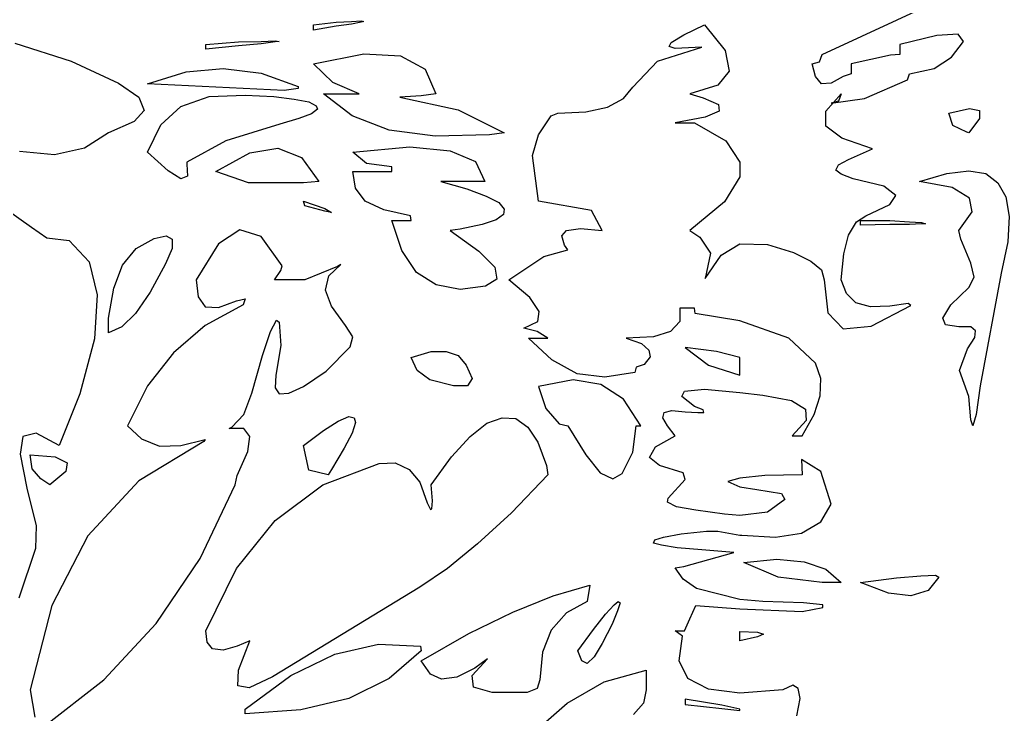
# Model space of a CAD drawing. Extents: x 6.49 to 9.56, y 0.17 to 5.52.
# Drawn here: x 7.618 to 9.108, y 2.329 to 3.375 of the extents above; entities that cross this region are included whole.
import ezdxf

# ---------------------------------------------------------------- set-up
doc = ezdxf.new("R2010")
doc.units = 0
doc.layers.get('0').update_dxf_attribs({"linetype": 'CONTINUOUS'})

msp = doc.modelspace()

# ---------------------------------------------------------------- linework, layer by layer
for p, q in [((8.8264, 3.3226), (8.9994, 3.4026)), ((8.0604, 3.3676), (8.0944, 3.3716)), ((8.0944, 3.3716), (8.1174, 3.3726)), ((8.1174, 3.3686), (8.0944, 3.3656)), ((8.1174, 3.3726), (8.1324, 3.3736)), ((8.1324, 3.3716), (8.1174, 3.3686)), ((8.1324, 3.3736), (8.1364, 3.3726)), ((8.1364, 3.3726), (8.1324, 3.3716)), ((8.0604, 3.3596), (8.0604, 3.3676)), ((8.0944, 3.3656), (8.0604, 3.3596)), ((8.6184, 3.3526), (8.6494, 3.3676)), ((8.6494, 3.3676), (8.6804, 3.3286)), ((7.6104, 3.3396), (7.6954, 3.3126)), ((7.8984, 3.3376), (7.9474, 3.3416)), ((7.9474, 3.3416), (7.9814, 3.3426)), ((7.9814, 3.3426), (8.0024, 3.3436)), ((8.0024, 3.3416), (7.9814, 3.3386)), ((8.0024, 3.3436), (8.0084, 3.3426)), ((8.0084, 3.3426), (8.0024, 3.3416)), ((8.5964, 3.3346), (8.5994, 3.3406)), ((8.5994, 3.3406), (8.6184, 3.3526)), ((8.9994, 3.3516), (8.9434, 3.3376)), ((9.0314, 3.3536), (8.9994, 3.3516)), ((9.0214, 3.3186), (9.0394, 3.3426)), ((9.0394, 3.3426), (9.0314, 3.3536)), ((7.8984, 3.3306), (7.8984, 3.3376)), ((7.9474, 3.3356), (7.8984, 3.3306)), ((7.9814, 3.3386), (7.9474, 3.3356)), ((8.5784, 3.3126), (8.6454, 3.3336)), ((8.6054, 3.3316), (8.5964, 3.3346)), ((8.6454, 3.3336), (8.6054, 3.3316)), ((8.6804, 3.3286), (8.6864, 3.2976)), ((8.9434, 3.3376), (8.9434, 3.3226)), ((7.6954, 3.3126), (7.7664, 3.2796)), ((8.0604, 3.3086), (8.1364, 3.3236)), ((8.1364, 3.3236), (8.1914, 3.3206)), ((8.1914, 3.3206), (8.2284, 3.3006)), ((8.5414, 3.2736), (8.5784, 3.3126)), ((8.8114, 3.3086), (8.8224, 3.3116)), ((8.8224, 3.3116), (8.8264, 3.3226)), ((8.9294, 3.3216), (8.8704, 3.3086)), ((8.9434, 3.3226), (8.9294, 3.3216)), ((8.9954, 3.3016), (9.0214, 3.3186)), ((7.8104, 3.2786), (7.8684, 3.2966)), ((7.8684, 3.2966), (7.9244, 3.3016)), ((7.9244, 3.3016), (7.9814, 3.2946)), ((7.9814, 3.2946), (8.0374, 3.2746)), ((8.0894, 3.2806), (8.0604, 3.3086)), ((8.2284, 3.3006), (8.2444, 3.2636)), ((8.6864, 3.2976), (8.6694, 3.2766)), ((8.8164, 3.2896), (8.8114, 3.3086)), ((8.8704, 3.3086), (8.8704, 3.2936)), ((8.9584, 3.2936), (8.9954, 3.3016)), ((7.7664, 3.2796), (7.7974, 3.2586)), ((8.1294, 3.2636), (8.0894, 3.2806)), ((8.8254, 3.2786), (8.8164, 3.2896)), ((8.8404, 3.2796), (8.8254, 3.2786)), ((8.8584, 3.2896), (8.8404, 3.2796)), ((8.8704, 3.2936), (8.8584, 3.2896)), ((8.8904, 3.2566), (8.9554, 3.2846)), ((8.9554, 3.2846), (8.9584, 3.2936)), ((8.0164, 3.2686), (7.8104, 3.2786)), ((8.0374, 3.2716), (8.0164, 3.2686)), ((8.0374, 3.2746), (8.0374, 3.2716)), ((8.5274, 3.2566), (8.5414, 3.2736)), ((8.6694, 3.2766), (8.6274, 3.2636)), ((7.7974, 3.2586), (7.8054, 3.2386)), ((7.8604, 3.2446), (7.9034, 3.2596)), ((7.9034, 3.2596), (7.9574, 3.2616)), ((7.9574, 3.2616), (8.0004, 3.2596)), ((8.0004, 3.2596), (8.0314, 3.2556)), ((8.0314, 3.2556), (8.0534, 3.2516)), ((8.0534, 3.2516), (8.0644, 3.2456)), ((8.1184, 3.2306), (8.0754, 3.2636)), ((8.0754, 3.2636), (8.1294, 3.2636)), ((8.2224, 3.2606), (8.1904, 3.2586)), ((8.1904, 3.2586), (8.2784, 3.2396)), ((8.2444, 3.2636), (8.2224, 3.2606)), ((8.5034, 3.2436), (8.5274, 3.2566)), ((8.6274, 3.2636), (8.6474, 3.2576)), ((8.6474, 3.2576), (8.6704, 3.2476)), ((8.8324, 3.2376), (8.8554, 3.2636)), ((8.8404, 3.2496), (8.8904, 3.2566)), ((8.8514, 3.2526), (8.8404, 3.2496)), ((8.8554, 3.2636), (8.8514, 3.2526)), ((7.8054, 3.2386), (7.7904, 3.2216)), ((7.8304, 3.2166), (7.8604, 3.2446)), ((8.0664, 3.2406), (8.0574, 3.2336)), ((8.0644, 3.2456), (8.0664, 3.2406)), ((8.2784, 3.2396), (8.3474, 3.2046)), ((8.4184, 3.2306), (8.4284, 3.2346)), ((8.4284, 3.2346), (8.4704, 3.2366)), ((8.4704, 3.2366), (8.5034, 3.2436)), ((8.6714, 3.2376), (8.6504, 3.2286)), ((8.6704, 3.2476), (8.6714, 3.2376)), ((8.8324, 3.2146), (8.8324, 3.2376)), ((9.0174, 3.2346), (9.0484, 3.2416)), ((9.0234, 3.2156), (9.0174, 3.2346)), ((9.0484, 3.2416), (9.0634, 3.2386)), ((9.0634, 3.2386), (9.0634, 3.2266)), ((7.7904, 3.2216), (7.7514, 3.2046)), ((8.0384, 3.2266), (8.0094, 3.2176)), ((8.0574, 3.2336), (8.0384, 3.2266)), ((8.1744, 3.2086), (8.1184, 3.2306)), ((8.3994, 3.2016), (8.4184, 3.2306)), ((8.6504, 3.2286), (8.6054, 3.2196)), ((8.6054, 3.2196), (8.6344, 3.2196)), ((8.6344, 3.2196), (8.6814, 3.1926)), ((9.0634, 3.2266), (9.0474, 3.2046)), ((7.8104, 3.1756), (7.8304, 3.2166)), ((8.0094, 3.2176), (7.9284, 3.1926)), ((8.2434, 3.1996), (8.1744, 3.2086)), ((8.8564, 3.1966), (8.8324, 3.2146)), ((9.0444, 3.2056), (9.0234, 3.2156)), ((9.0474, 3.2046), (9.0444, 3.2056)), ((7.7514, 3.2046), (7.7154, 3.1816)), ((7.9284, 3.1926), (7.8694, 3.1606)), ((8.3254, 3.2016), (8.2434, 3.1996)), ((8.3474, 3.2046), (8.3254, 3.2016)), ((8.3904, 3.1706), (8.3994, 3.2016)), ((8.6814, 3.1926), (8.7024, 3.1606)), ((8.9024, 3.1806), (8.8564, 3.1966)), ((7.6704, 3.1716), (7.6174, 3.1766)), ((7.7154, 3.1816), (7.6704, 3.1716)), ((7.8414, 3.1476), (7.8104, 3.1756)), ((7.9644, 3.1746), (8.0064, 3.1816)), ((8.0064, 3.1816), (8.0424, 3.1676)), ((8.1194, 3.1756), (8.2054, 3.1836)), ((8.1404, 3.1586), (8.1194, 3.1756)), ((8.2054, 3.1836), (8.2664, 3.1776)), ((8.2664, 3.1776), (8.3044, 3.1616)), ((8.8664, 3.1646), (8.9024, 3.1806)), ((7.8694, 3.1606), (7.8694, 3.1576)), ((7.9134, 3.1466), (7.9644, 3.1746)), ((8.0424, 3.1676), (8.0684, 3.1316)), ((8.3044, 3.1616), (8.3184, 3.1316)), ((8.3994, 3.1016), (8.3904, 3.1706)), ((8.7024, 3.1606), (8.7024, 3.1386)), ((8.8514, 3.1566), (8.8664, 3.1646)), ((7.8604, 3.1356), (7.8414, 3.1476)), ((7.8694, 3.1576), (7.8704, 3.1396)), ((7.9624, 3.1296), (7.9134, 3.1466)), ((8.1234, 3.1216), (8.1194, 3.1466)), ((8.1194, 3.1466), (8.1634, 3.1466)), ((8.1784, 3.1536), (8.1404, 3.1586)), ((8.1634, 3.1466), (8.1784, 3.1466)), ((8.1784, 3.1466), (8.1784, 3.1536)), ((8.8474, 3.1486), (8.8514, 3.1566)), ((8.8554, 3.1426), (8.8474, 3.1486)), ((9.0144, 3.1436), (9.0474, 3.1476)), ((9.0474, 3.1476), (9.0734, 3.1436)), ((7.8704, 3.1396), (7.8604, 3.1356)), ((8.0684, 3.1316), (8.0454, 3.1296)), ((8.2954, 3.1316), (8.2524, 3.1316)), ((8.2524, 3.1316), (8.2914, 3.1206)), ((8.3184, 3.1316), (8.2954, 3.1316)), ((8.7024, 3.1386), (8.6794, 3.1006)), ((8.8734, 3.1356), (8.8554, 3.1426)), ((8.9194, 3.1246), (8.8734, 3.1356)), ((8.9734, 3.1316), (9.0144, 3.1436)), ((9.0224, 3.1226), (8.9734, 3.1316)), ((9.0734, 3.1436), (9.0914, 3.1296)), ((8.0454, 3.1296), (7.9624, 3.1296)), ((8.1384, 3.1016), (8.1234, 3.1216)), ((8.2914, 3.1206), (8.3204, 3.1096)), ((8.9374, 3.1106), (8.9194, 3.1246)), ((9.0484, 3.1066), (9.0224, 3.1226)), ((9.0914, 3.1296), (9.1034, 3.1086)), ((8.0454, 3.1016), (8.0774, 3.0906)), ((8.0474, 3.0946), (8.0454, 3.1016)), ((8.1664, 3.0886), (8.1384, 3.1016)), ((8.3204, 3.1096), (8.3394, 3.0996)), ((8.4794, 3.0876), (8.3994, 3.1016)), ((8.6794, 3.1006), (8.6274, 3.0576)), ((8.9284, 3.0966), (8.9374, 3.1106)), ((9.0524, 3.0856), (9.0484, 3.1066)), ((9.1034, 3.1086), (9.1084, 3.0786)), ((7.5974, 3.0896), (7.6354, 3.0626)), ((8.0774, 3.0866), (8.0474, 3.0946)), ((8.0774, 3.0906), (8.0874, 3.0846)), ((8.0874, 3.0846), (8.0774, 3.0866)), ((8.2064, 3.0796), (8.1664, 3.0886)), ((8.3394, 3.0996), (8.3474, 3.0896)), ((8.3474, 3.0896), (8.3464, 3.0816)), ((8.4954, 3.0576), (8.4794, 3.0876)), ((8.8924, 3.0796), (8.9284, 3.0966)), ((9.0324, 3.0576), (9.0524, 3.0856)), ((8.1934, 3.0276), (8.1784, 3.0726)), ((8.1784, 3.0726), (8.1934, 3.0726)), ((8.1934, 3.0726), (8.2074, 3.0726)), ((8.2074, 3.0726), (8.2064, 3.0796)), ((8.3354, 3.0736), (8.3144, 3.0666)), ((8.3464, 3.0816), (8.3354, 3.0736)), ((8.8664, 3.0506), (8.8784, 3.0706)), ((8.8784, 3.0706), (8.8924, 3.0796)), ((8.8844, 3.0726), (8.9284, 3.0726)), ((8.8844, 3.0656), (8.8844, 3.0726)), ((8.9284, 3.0726), (8.9584, 3.0706)), ((8.9584, 3.0706), (8.9764, 3.0696)), ((9.1084, 3.0786), (9.1064, 3.0406)), ((7.6354, 3.0626), (7.6584, 3.0466)), ((7.9494, 3.0586), (7.9174, 3.0376)), ((7.9814, 3.0486), (7.9494, 3.0586)), ((8.2814, 3.0596), (8.2664, 3.0576)), ((8.2664, 3.0576), (8.3094, 3.0266)), ((8.3144, 3.0666), (8.2814, 3.0596)), ((8.4344, 3.0496), (8.4414, 3.0576)), ((8.4414, 3.0576), (8.4624, 3.0606)), ((8.4624, 3.0606), (8.4954, 3.0576)), ((8.6274, 3.0576), (8.6424, 3.0476)), ((8.9284, 3.0666), (8.8844, 3.0656)), ((8.9584, 3.0666), (8.9284, 3.0666)), ((8.9764, 3.0676), (8.9584, 3.0666)), ((8.9764, 3.0696), (8.9824, 3.0676)), ((8.9824, 3.0676), (8.9764, 3.0676)), ((9.0354, 3.0446), (9.0324, 3.0576)), ((7.6584, 3.0466), (7.6924, 3.0426)), ((7.6924, 3.0426), (7.7224, 3.0106)), ((7.7934, 3.0306), (7.8204, 3.0456)), ((7.8204, 3.0456), (7.8384, 3.0496)), ((7.8384, 3.0496), (7.8474, 3.0446)), ((7.8474, 3.0446), (7.8474, 3.0306)), ((8.0134, 3.0046), (7.9814, 3.0486)), ((8.4384, 3.0356), (8.4344, 3.0496)), ((8.6424, 3.0476), (8.6584, 3.0236)), ((8.8594, 3.0226), (8.8664, 3.0506)), ((9.0504, 3.0086), (9.0354, 3.0446)), ((7.7724, 3.0056), (7.7934, 3.0306)), ((7.8474, 3.0306), (7.8374, 3.0076)), ((7.9174, 3.0376), (7.8834, 2.9836)), ((8.2154, 2.9946), (8.1934, 3.0276)), ((8.3094, 3.0266), (8.3334, 3.0026)), ((8.4074, 3.0186), (8.4434, 3.0286)), ((8.4434, 3.0286), (8.4384, 3.0356)), ((8.6744, 3.0206), (8.7024, 3.0376)), ((8.7024, 3.0376), (8.7444, 3.0366)), ((8.7444, 3.0366), (8.7834, 3.0246)), ((9.1064, 3.0406), (9.0964, 2.9936)), ((8.3544, 2.9836), (8.4074, 3.0186)), ((8.6584, 3.0236), (8.6504, 2.9856)), ((8.6504, 2.9856), (8.6744, 3.0206)), ((8.7834, 3.0246), (8.8094, 3.0116)), ((8.8094, 3.0116), (8.8254, 2.9986)), ((8.8554, 2.9836), (8.8594, 3.0226)), ((7.7224, 3.0106), (7.7344, 2.9606)), ((7.7594, 2.9706), (7.7724, 3.0056)), ((7.8374, 3.0076), (7.8144, 2.9646)), ((8.0014, 2.9836), (8.0114, 2.9976)), ((8.0114, 2.9976), (8.0134, 3.0046)), ((8.0964, 3.0036), (8.0474, 2.9836)), ((8.0834, 2.9896), (8.1014, 3.0066)), ((8.1014, 3.0066), (8.0964, 3.0036)), ((8.3334, 3.0026), (8.3364, 2.9846)), ((8.8254, 2.9986), (8.8294, 2.9836)), ((9.0554, 2.9876), (9.0504, 3.0086)), ((7.8834, 2.9836), (7.8864, 2.9576)), ((8.0474, 2.9836), (8.0014, 2.9836)), ((8.0784, 2.9676), (8.0834, 2.9896)), ((8.2454, 2.9756), (8.2154, 2.9946)), ((8.3364, 2.9846), (8.3194, 2.9736)), ((8.3864, 2.9566), (8.3544, 2.9836)), ((8.8294, 2.9836), (8.8354, 2.9336)), ((8.8634, 2.9626), (8.8554, 2.9836)), ((9.0474, 2.9716), (9.0554, 2.9876)), ((9.0964, 2.9936), (9.0644, 2.8236)), ((7.7514, 2.9256), (7.7594, 2.9706)), ((8.0874, 2.9436), (8.0784, 2.9676)), ((8.2814, 2.9686), (8.2454, 2.9756)), ((8.3194, 2.9736), (8.2814, 2.9686)), ((9.0204, 2.9456), (9.0474, 2.9716)), ((7.7344, 2.9606), (7.7304, 2.8946)), ((7.8144, 2.9646), (7.7924, 2.9326)), ((7.8864, 2.9576), (7.8974, 2.9426)), ((7.9174, 2.9416), (7.9444, 2.9516)), ((7.9444, 2.9516), (7.9574, 2.9546)), ((7.9574, 2.9546), (7.9544, 2.9456)), ((8.4004, 2.9356), (8.3864, 2.9566)), ((8.8774, 2.9486), (8.8634, 2.9626)), ((7.9544, 2.9456), (7.8974, 2.9146)), ((7.8974, 2.9426), (7.9174, 2.9416)), ((8.1084, 2.9146), (8.0874, 2.9436)), ((8.6344, 2.9406), (8.6124, 2.9406)), ((8.6124, 2.9406), (8.6124, 2.9206)), ((8.6354, 2.9326), (8.6344, 2.9406)), ((8.8994, 2.9426), (8.8774, 2.9486)), ((8.9284, 2.9436), (8.8994, 2.9426)), ((8.9004, 2.9136), (8.9604, 2.9446)), ((8.9564, 2.9476), (8.9284, 2.9436)), ((8.9604, 2.9446), (8.9564, 2.9476)), ((9.0084, 2.9256), (9.0204, 2.9456)), ((7.7514, 2.9036), (7.7514, 2.9256)), ((7.7924, 2.9326), (7.7714, 2.9126)), ((7.9954, 2.9056), (8.0044, 2.9226)), ((8.0044, 2.9226), (8.0084, 2.9196)), ((8.3984, 2.9206), (8.4004, 2.9356)), ((8.7024, 2.9216), (8.6354, 2.9326)), ((8.7764, 2.8956), (8.7024, 2.9216)), ((8.8354, 2.9336), (8.8584, 2.9096)), ((9.0124, 2.9156), (9.0084, 2.9256)), ((7.7714, 2.9126), (7.7514, 2.9036)), ((7.8974, 2.9146), (7.8494, 2.8736)), ((8.0084, 2.9196), (8.0114, 2.8846)), ((8.1194, 2.8976), (8.1084, 2.9146)), ((8.3774, 2.9106), (8.3984, 2.9206)), ((8.3974, 2.9056), (8.3774, 2.9106)), ((8.6124, 2.9206), (8.5984, 2.9056)), ((8.8584, 2.9096), (8.9004, 2.9136)), ((9.0324, 2.9126), (9.0124, 2.9156)), ((9.0504, 2.9126), (9.0324, 2.9126)), ((9.0574, 2.9066), (9.0504, 2.9126)), ((9.0564, 2.8966), (9.0574, 2.9066)), ((7.7304, 2.8946), (7.7084, 2.8116)), ((7.9834, 2.8696), (7.9954, 2.9056)), ((8.1154, 2.8826), (8.1194, 2.8976)), ((8.4194, 2.8626), (8.3844, 2.8956)), ((8.3844, 2.8956), (8.3994, 2.8956)), ((8.4134, 2.8956), (8.3974, 2.9056)), ((8.3994, 2.8956), (8.4134, 2.8956)), ((8.5724, 2.8976), (8.5314, 2.8956)), ((8.5314, 2.8956), (8.5544, 2.8876)), ((8.5984, 2.9056), (8.5724, 2.8976)), ((8.8164, 2.8576), (8.7764, 2.8956)), ((9.0454, 2.8796), (9.0564, 2.8966)), ((8.0114, 2.8846), (8.0034, 2.8396)), ((8.0794, 2.8456), (8.1154, 2.8826)), ((8.5544, 2.8876), (8.5654, 2.8776)), ((8.5654, 2.8776), (8.5674, 2.8676)), ((8.6674, 2.8756), (8.6204, 2.8816)), ((8.6204, 2.8816), (8.6554, 2.8546)), ((9.0334, 2.8466), (9.0454, 2.8796)), ((7.8494, 2.8736), (7.8104, 2.8236)), ((7.9674, 2.8126), (7.9834, 2.8696)), ((8.2074, 2.8666), (8.2374, 2.8756)), ((8.2164, 2.8466), (8.2074, 2.8666)), ((8.2374, 2.8756), (8.2604, 2.8756)), ((8.2604, 2.8756), (8.2784, 2.8696)), ((8.2784, 2.8696), (8.2904, 2.8546)), ((8.4574, 2.8416), (8.4194, 2.8626)), ((8.5674, 2.8676), (8.5584, 2.8556)), ((8.7024, 2.8666), (8.6674, 2.8756)), ((8.7024, 2.8396), (8.7024, 2.8666)), ((8.2904, 2.8546), (8.2994, 2.8346)), ((8.5464, 2.8516), (8.5444, 2.8436)), ((8.5584, 2.8556), (8.5464, 2.8516)), ((8.6554, 2.8546), (8.7024, 2.8396)), ((8.8244, 2.8346), (8.8164, 2.8576)), ((8.0034, 2.8396), (8.0024, 2.8206)), ((8.0454, 2.8226), (8.0794, 2.8456)), ((8.2354, 2.8326), (8.2164, 2.8466)), ((8.2714, 2.8236), (8.2354, 2.8326)), ((8.2994, 2.8346), (8.2924, 2.8236)), ((8.4514, 2.8326), (8.3994, 2.8226)), ((8.4934, 2.8256), (8.4514, 2.8326)), ((8.4994, 2.8366), (8.4574, 2.8416)), ((8.5444, 2.8436), (8.4994, 2.8366)), ((8.8234, 2.8086), (8.8244, 2.8346)), ((9.0474, 2.8076), (9.0334, 2.8466)), ((7.8104, 2.8236), (7.7804, 2.7636)), ((8.0024, 2.8206), (8.0084, 2.8116)), ((8.0234, 2.8126), (8.0454, 2.8226)), ((8.2924, 2.8236), (8.2714, 2.8236)), ((8.3994, 2.8226), (8.4104, 2.7896)), ((8.5274, 2.8036), (8.4934, 2.8256)), ((8.6194, 2.8156), (8.6494, 2.8186)), ((8.6494, 2.8186), (8.7024, 2.8136)), ((9.0644, 2.8236), (9.0584, 2.7806)), ((7.7084, 2.8116), (7.6774, 2.7336)), ((7.9554, 2.7806), (7.9674, 2.8126)), ((8.0084, 2.8116), (8.0234, 2.8126)), ((8.5534, 2.7636), (8.5274, 2.8036)), ((8.6154, 2.8076), (8.6194, 2.8156)), ((8.6344, 2.7926), (8.6154, 2.8076)), ((8.7024, 2.8136), (8.7374, 2.8096)), ((8.7374, 2.8096), (8.7804, 2.8016)), ((8.8144, 2.7806), (8.8234, 2.8086)), ((9.0504, 2.7726), (9.0474, 2.8076)), ((8.4104, 2.7896), (8.4304, 2.7666)), ((8.6474, 2.7876), (8.6344, 2.7926)), ((8.6484, 2.7836), (8.6474, 2.7876)), ((8.7804, 2.8016), (8.8014, 2.7886)), ((8.8014, 2.7886), (8.8024, 2.7716)), ((7.9374, 2.7616), (7.9554, 2.7806)), ((8.0974, 2.7706), (8.1134, 2.7776)), ((8.1134, 2.7776), (8.1214, 2.7756)), ((8.1214, 2.7756), (8.1234, 2.7686)), ((8.3214, 2.7676), (8.3444, 2.7756)), ((8.3444, 2.7756), (8.3654, 2.7746)), ((8.3654, 2.7746), (8.3834, 2.7616)), ((8.5864, 2.7756), (8.5884, 2.7836)), ((8.5934, 2.7636), (8.5864, 2.7756)), ((8.5884, 2.7836), (8.6004, 2.7866)), ((8.6004, 2.7866), (8.6204, 2.7846)), ((8.6204, 2.7846), (8.6394, 2.7836)), ((8.6394, 2.7836), (8.6484, 2.7836)), ((8.7964, 2.7486), (8.8144, 2.7806)), ((9.0534, 2.7636), (9.0504, 2.7726)), ((9.0584, 2.7806), (9.0534, 2.7636)), ((7.7804, 2.7636), (7.8014, 2.7436)), ((7.9334, 2.7596), (7.9374, 2.7616)), ((7.9554, 2.7596), (7.9334, 2.7596)), ((7.9644, 2.7476), (7.9554, 2.7596)), ((8.0754, 2.7566), (8.0974, 2.7706)), ((8.1234, 2.7686), (8.1184, 2.7526)), ((8.2964, 2.7476), (8.3214, 2.7676)), ((8.3834, 2.7616), (8.3984, 2.7386)), ((8.4304, 2.7666), (8.4434, 2.7636)), ((8.4434, 2.7636), (8.4704, 2.7196)), ((8.5414, 2.7236), (8.5464, 2.7636)), ((8.5464, 2.7636), (8.5534, 2.7636)), ((8.6054, 2.7486), (8.5934, 2.7636)), ((8.8024, 2.7716), (8.7814, 2.7486)), ((7.6224, 2.7476), (7.6184, 2.7206)), ((7.6424, 2.7526), (7.6224, 2.7476)), ((7.6774, 2.7336), (7.6424, 2.7526)), ((7.8014, 2.7436), (7.8284, 2.7326)), ((7.8604, 2.7336), (7.8974, 2.7426)), ((7.8974, 2.7426), (7.8954, 2.7396)), ((7.9614, 2.7246), (7.9644, 2.7476)), ((8.0454, 2.7336), (8.0754, 2.7566)), ((8.1184, 2.7526), (8.1064, 2.7296)), ((8.2684, 2.7166), (8.2964, 2.7476)), ((8.5754, 2.7316), (8.6054, 2.7486)), ((8.7814, 2.7486), (8.7964, 2.7486)), ((7.8954, 2.7396), (7.7974, 2.6806)), ((7.8284, 2.7326), (7.8604, 2.7336)), ((8.0534, 2.6966), (8.0454, 2.7336)), ((8.1064, 2.7296), (8.0874, 2.6976)), ((8.3984, 2.7386), (8.4114, 2.7036)), ((8.5664, 2.7156), (8.5754, 2.7316)), ((7.6184, 2.7206), (7.6284, 2.6696)), ((7.6334, 2.7196), (7.6714, 2.7166)), ((7.6364, 2.6986), (7.6334, 2.7196)), ((7.6714, 2.7166), (7.6894, 2.7076)), ((7.9454, 2.6886), (7.9614, 2.7246)), ((8.2374, 2.6746), (8.2684, 2.7166)), ((8.4704, 2.7196), (8.4924, 2.6926)), ((8.5254, 2.6916), (8.5414, 2.7236)), ((8.5814, 2.7036), (8.5664, 2.7156)), ((7.6494, 2.6836), (7.6364, 2.6986)), ((7.6894, 2.7076), (7.6874, 2.6946)), ((8.0744, 2.6746), (8.1594, 2.7066)), ((8.1594, 2.7066), (8.1834, 2.7076)), ((8.1834, 2.7076), (8.2044, 2.6976)), ((8.4114, 2.7036), (8.4134, 2.6896)), ((8.6174, 2.6926), (8.5814, 2.7036)), ((8.8244, 2.6946), (8.7954, 2.7126)), ((8.7954, 2.7126), (8.7964, 2.6896)), ((7.6634, 2.6746), (7.6494, 2.6836)), ((7.6874, 2.6946), (7.6634, 2.6746)), ((7.9424, 2.6746), (7.9454, 2.6886)), ((8.0824, 2.6896), (8.0534, 2.6966)), ((8.0874, 2.6976), (8.0824, 2.6896)), ((8.2044, 2.6976), (8.2204, 2.6786)), ((8.4134, 2.6896), (8.3584, 2.6326)), ((8.4924, 2.6926), (8.5114, 2.6836)), ((8.5114, 2.6836), (8.5254, 2.6916)), ((8.6204, 2.6826), (8.6174, 2.6926)), ((8.7024, 2.6846), (8.6844, 2.6796)), ((8.7404, 2.6886), (8.7024, 2.6846)), ((8.7964, 2.6896), (8.7404, 2.6886)), ((8.8404, 2.6456), (8.8244, 2.6946)), ((7.6284, 2.6696), (7.6424, 2.6126)), ((7.7974, 2.6806), (7.7204, 2.5976)), ((7.8894, 2.5636), (7.9424, 2.6746)), ((8.0024, 2.6206), (8.0744, 2.6746)), ((8.2204, 2.6786), (8.2314, 2.6476)), ((8.2394, 2.6506), (8.2374, 2.6746)), ((8.5944, 2.6546), (8.6204, 2.6826)), ((8.6844, 2.6796), (8.7024, 2.6716)), ((8.7024, 2.6716), (8.7284, 2.6676)), ((8.5934, 2.6486), (8.5944, 2.6546)), ((8.7284, 2.6676), (8.7654, 2.6616)), ((8.7654, 2.6616), (8.7704, 2.6526)), ((8.2314, 2.6476), (8.2364, 2.6376)), ((8.2364, 2.6376), (8.2384, 2.6386)), ((8.2384, 2.6386), (8.2394, 2.6506)), ((8.6074, 2.6416), (8.5934, 2.6486)), ((8.6364, 2.6366), (8.6074, 2.6416)), ((8.7704, 2.6526), (8.7444, 2.6336)), ((8.8244, 2.6186), (8.8404, 2.6456)), ((8.3584, 2.6326), (8.3074, 2.5856)), ((8.6794, 2.6306), (8.6364, 2.6366)), ((8.7024, 2.6286), (8.6794, 2.6306)), ((8.7444, 2.6336), (8.7024, 2.6286)), ((7.6424, 2.6126), (7.6414, 2.5786)), ((7.9444, 2.5486), (8.0024, 2.6206)), ((8.7954, 2.6016), (8.8244, 2.6186)), ((7.7204, 2.5976), (7.6664, 2.4926)), ((8.5744, 2.5916), (8.5874, 2.5956)), ((8.5874, 2.5956), (8.6144, 2.6006)), ((8.6144, 2.6006), (8.6524, 2.6046)), ((8.6524, 2.6046), (8.6694, 2.6046)), ((8.6694, 2.6046), (8.7024, 2.5986)), ((8.7024, 2.5986), (8.7054, 2.5986)), ((8.7054, 2.5986), (8.7564, 2.5956)), ((8.7564, 2.5956), (8.7954, 2.6016)), ((8.3074, 2.5856), (8.2624, 2.5486)), ((8.5724, 2.5866), (8.5744, 2.5916)), ((8.5844, 2.5836), (8.5724, 2.5866)), ((8.6084, 2.5796), (8.5844, 2.5836)), ((8.6454, 2.5766), (8.6084, 2.5796)), ((7.6414, 2.5786), (7.6164, 2.5036)), ((8.6184, 2.5516), (8.6934, 2.5726)), ((8.6934, 2.5726), (8.6454, 2.5766)), ((7.8234, 2.4656), (7.8894, 2.5636)), ((8.6054, 2.5496), (8.6184, 2.5516)), ((8.6174, 2.5326), (8.6054, 2.5496)), ((8.7084, 2.5576), (8.7584, 2.5626)), ((8.7604, 2.5356), (8.7084, 2.5576)), ((8.7584, 2.5626), (8.7994, 2.5586)), ((8.7994, 2.5586), (8.8324, 2.5476)), ((7.8984, 2.4546), (7.9444, 2.5486)), ((8.2624, 2.5486), (8.2204, 2.5206)), ((8.8264, 2.5276), (8.7604, 2.5356)), ((8.8324, 2.5476), (8.8554, 2.5276)), ((8.8844, 2.5276), (8.9384, 2.5346)), ((8.9384, 2.5346), (8.9754, 2.5376)), ((8.9754, 2.5376), (8.9974, 2.5386)), ((9.0024, 2.5356), (8.9864, 2.5156)), ((8.9974, 2.5386), (9.0024, 2.5356)), ((8.2204, 2.5206), (7.9984, 2.3856)), ((8.4214, 2.5076), (8.4764, 2.5236)), ((8.4764, 2.5236), (8.4724, 2.4986)), ((8.6374, 2.5186), (8.6174, 2.5326)), ((8.8554, 2.5276), (8.8264, 2.5276)), ((8.9264, 2.5116), (8.8844, 2.5276)), ((8.3604, 2.4826), (8.4214, 2.5076)), ((8.7024, 2.5016), (8.6374, 2.5186)), ((8.9604, 2.5076), (8.9264, 2.5116)), ((8.9864, 2.5156), (8.9604, 2.5076)), ((7.6664, 2.4926), (7.6334, 2.3656)), ((8.4724, 2.4986), (8.4414, 2.4816)), ((8.5004, 2.4796), (8.5134, 2.4936)), ((8.5134, 2.4936), (8.5194, 2.4986)), ((8.5224, 2.4966), (8.5184, 2.4846)), ((8.5194, 2.4986), (8.5224, 2.4966)), ((8.6274, 2.4726), (8.6364, 2.4926)), ((8.6364, 2.4926), (8.7024, 2.4876)), ((8.7374, 2.4986), (8.7024, 2.5016)), ((8.7984, 2.4966), (8.7374, 2.4986)), ((8.7964, 2.4836), (8.8274, 2.4896)), ((8.8274, 2.4936), (8.7984, 2.4966)), ((8.8274, 2.4896), (8.8274, 2.4936)), ((8.2944, 2.4506), (8.3604, 2.4826)), ((8.4414, 2.4816), (8.4184, 2.4556)), ((8.4824, 2.4566), (8.5004, 2.4796)), ((8.5184, 2.4846), (8.5104, 2.4646)), ((8.7024, 2.4876), (8.7964, 2.4836)), ((7.7444, 2.3806), (7.8234, 2.4656)), ((8.5104, 2.4646), (8.4954, 2.4356)), ((8.6194, 2.4546), (8.6274, 2.4726)), ((7.9004, 2.4376), (7.8984, 2.4546)), ((8.2224, 2.4096), (8.2944, 2.4506)), ((8.4184, 2.4556), (8.4054, 2.4226)), ((8.4584, 2.4246), (8.4824, 2.4566)), ((8.6164, 2.4466), (8.6054, 2.4546)), ((8.6054, 2.4546), (8.6194, 2.4546)), ((8.6114, 2.4096), (8.6164, 2.4466)), ((8.7024, 2.4396), (8.7024, 2.4536)), ((8.7024, 2.4536), (8.7294, 2.4526)), ((8.7294, 2.4456), (8.7024, 2.4396)), ((8.7294, 2.4526), (8.7384, 2.4496)), ((8.7384, 2.4496), (8.7294, 2.4456)), ((7.9084, 2.4276), (7.9004, 2.4376)), ((7.9454, 2.4316), (7.9244, 2.4256)), ((7.9644, 2.4396), (7.9454, 2.4316)), ((7.9474, 2.3956), (7.9644, 2.4396)), ((8.0924, 2.4196), (8.1584, 2.4346)), ((8.1584, 2.4346), (8.2214, 2.4316)), ((8.2214, 2.4316), (8.2224, 2.4246)), ((8.4954, 2.4356), (8.4834, 2.4156)), ((7.9244, 2.4256), (7.9084, 2.4276)), ((8.0264, 2.3876), (8.0924, 2.4196)), ((8.2224, 2.4246), (8.1744, 2.3826)), ((8.4054, 2.4226), (8.4014, 2.3806)), ((8.4644, 2.4096), (8.4584, 2.4246)), ((8.4834, 2.4156), (8.4724, 2.4056)), ((8.2364, 2.3896), (8.2224, 2.4096)), ((8.2994, 2.3876), (8.3224, 2.4126)), ((8.3224, 2.4126), (8.3034, 2.3986)), ((8.4724, 2.4056), (8.4644, 2.4096)), ((8.6244, 2.3826), (8.6114, 2.4096)), ((7.9464, 2.3716), (7.9474, 2.3956)), ((7.9574, 2.3366), (8.0264, 2.3876)), ((7.9984, 2.3856), (7.9634, 2.3686)), ((8.2534, 2.3816), (8.2364, 2.3896)), ((8.3034, 2.3986), (8.2764, 2.3846)), ((8.3014, 2.3696), (8.2994, 2.3876)), ((8.4984, 2.3776), (8.5614, 2.3956)), ((8.5614, 2.3956), (8.5614, 2.3656)), ((7.6514, 2.3086), (7.7444, 2.3806)), ((7.9634, 2.3686), (7.9464, 2.3716)), ((8.1744, 2.3826), (8.1134, 2.3526)), ((8.2764, 2.3846), (8.2534, 2.3816)), ((8.4014, 2.3806), (8.3974, 2.3676)), ((8.4424, 2.3456), (8.4984, 2.3776)), ((8.6554, 2.3666), (8.6244, 2.3826)), ((8.7824, 2.3726), (8.7674, 2.3656)), ((8.7904, 2.3676), (8.7824, 2.3726)), ((7.6334, 2.3656), (7.6404, 2.3246)), ((8.3294, 2.3616), (8.3014, 2.3696)), ((8.3824, 2.3616), (8.3294, 2.3616)), ((8.3974, 2.3676), (8.3824, 2.3616)), ((8.5614, 2.3656), (8.5574, 2.3456)), ((8.7024, 2.3606), (8.6554, 2.3666)), ((8.7674, 2.3656), (8.7024, 2.3606)), ((8.7934, 2.3526), (8.7904, 2.3676)), ((8.1134, 2.3526), (8.0414, 2.3356)), ((8.3944, 2.3036), (8.4424, 2.3456)), ((8.5574, 2.3456), (8.5424, 2.3286)), ((8.6754, 2.3426), (8.6204, 2.3516)), ((8.6204, 2.3516), (8.6204, 2.3436)), ((8.6204, 2.3436), (8.6754, 2.3376)), ((8.7024, 2.3366), (8.6754, 2.3426)), ((8.7884, 2.3266), (8.7934, 2.3526)), ((7.9574, 2.3296), (7.9574, 2.3366)), ((8.0414, 2.3356), (7.9574, 2.3296)), ((8.6754, 2.3376), (8.7024, 2.3346)), ((8.7024, 2.3346), (8.7024, 2.3366))]:
    msp.add_line(p, q)

doc.saveas('drawing.dxf')
